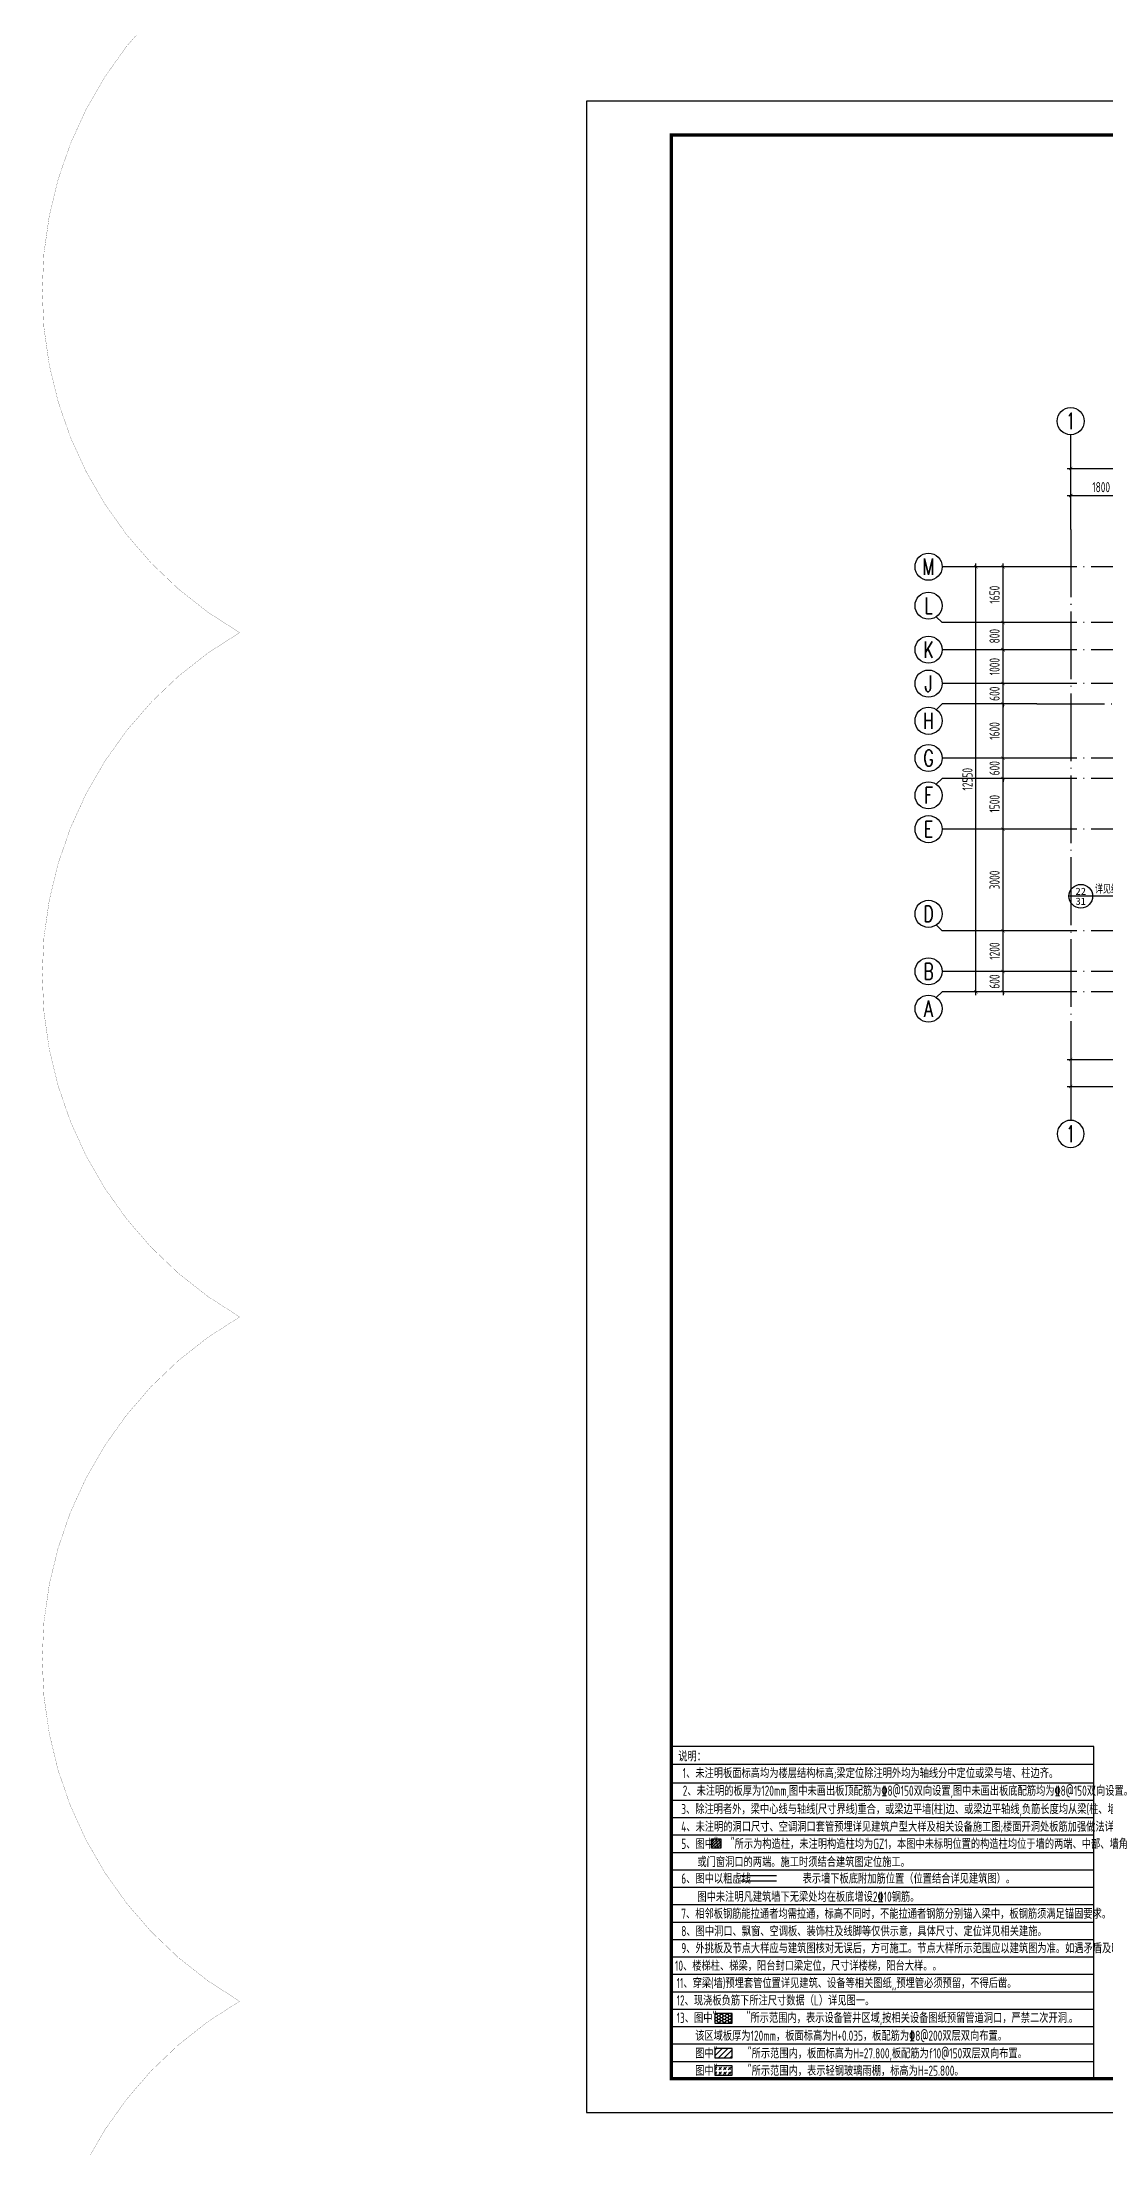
# Model space of a CAD drawing. Extents: x -812054 to 22247, y -644080 to 1003627.
# Drawn here: x -399492 to -368061, y -602158 to -539972 of the extents above; entities that cross this region are included whole.
import ezdxf
from ezdxf.enums import TextEntityAlignment as Align

# ---------------------------------------------------------------- set-up
doc = ezdxf.new("R2010")
doc.units = 0
doc.header["$LTSCALE"] = 1000
doc.linetypes.add('DASH', pattern=[0.35, 0.25, -0.1])
doc.linetypes.add('DOTE', pattern=[2.42, 2, -0.2, 0.02, -0.2])
doc.layers.get('0').update_dxf_attribs({"linetype": 'CONTINUOUS'})
doc.layers.get('DEFPOINTS').update_dxf_attribs({"linetype": 'CONTINUOUS'})
for name, color, linetype in [('-TK', 7, 'CONTINUOUS'), ('A-AXIS', 1, 'CONTINUOUS'), ('A-DOTE', 10, 'DOTE'), ('AXIS_NUM', 7, 'CONTINUOUS'), ('DIM_IDEN', 67, 'CONTINUOUS'), ('PUB_TEXT', 2, 'CONTINUOUS'), ('S-B板填充', 251, 'CONTINUOUS'), ('S-Y一般标注', 3, 'CONTINUOUS'), ('S-文字', 7, 'CONTINUOUS'), ('S-板正筋', 2, 'CONTINUOUS'), ('S-构造柱', 212, 'CONTINUOUS'), ('S-表格线', 54, 'CONTINUOUS'), ('S-降板填充', 75, 'CONTINUOUS')]:
    doc.layers.add(name, color=color, linetype=linetype)
doc.layers.add('审图修改', color=2, linetype='CONTINUOUS', plot=False)
doc.styles.add('_TCH_AXIS', font='COMPLEX', dxfattribs={"bigfont": 'GBCBIG'})
doc.styles.add('_TCH_LABEL', font='simhei.ttf')
doc.styles.add('TSSD_Axis', font='complex.shx', dxfattribs={"width": 0.7, "bigfont": 'hztxt.shx'})
doc.styles.add('TSSD_DIMENSION', font='Tssdeng.shx', dxfattribs={"width": 0.7, "bigfont": 'tssdchn.shx'})
doc.styles.add('TSSD_REIN', font='tssdeng.shx', dxfattribs={"width": 0.7, "height": 300, "bigfont": 'tssdchn.shx'})
doc.dimstyles.new('TSSD_100_100', dxfattribs={"dimtxt": 300, "dimasz": 100, "dimexe": 100, "dimexo": 250, "dimgap": 100, "dimtad": 1, "dimdec": 0, "dimzin": 0, "dimdsep": 46, "dimtxsty": 'TSSD_DIMENSION', "dimblk": 'ARCHTICK', "dimcen": 0, "dimdle": 100, "dimclrt": 7, "dimadec": 0, "dimazin": 0, "dimtfac": 1, "dimtdec": 0, "dimtix": 1, "dimtmove": 2, "dimatfit": 3, "dimldrblk": 'ARCHTICK', "dimfxl": 1, "dimtolj": 1, "dimtzin": 0, "dimarcsym": 0})

# ---------------------------------------------------------------- blocks, each defined once
blk = doc.blocks.new('A1')
blk.add_lwpolyline([(0, 59400), (0, 0), (84100, 0), (84100, 59400)], close=True)
at = {"const_width": 100}
blk.add_lwpolyline([(2500, 58400), (2500, 1000), (83100, 1000), (83100, 58400)], close=True, dxfattribs=at)
blk = doc.blocks.new('ts_axno')
at = {"color": 0, "linetype": 'ByBlock', "lineweight": -2}
blk.add_circle((0, 0), 0.5, dxfattribs=at)
at = {"color": 0, "linetype": 'ByBlock', "lineweight": -2, "style": 'TSSD_Axis', "width": 0.7}
blk.add_attdef('A', text='', height=0.6, dxfattribs=at).set_placement((0, 0), align=Align.MIDDLE_CENTER)
blk = doc.blocks.new('_ArchTick')
at = {"color": 0, "linetype": 'ByBlock', "const_width": 0.15}
blk.add_lwpolyline([(-0.5, -0.5), (0.5, 0.5)], dxfattribs=at)
blk = doc.blocks.new('*D137')
at = {"layer": 'DEFPOINTS', "color": 0, "transparency": 16777216}
for p in [(6400, 19250), (4600, 18250), (6400, 18250)]:
    blk.add_point(p, dxfattribs=at)
at = {"layer": 'S-Y一般标注', "color": 0, "lineweight": -2, "transparency": 16777216}
for p, q in [((4600, 18500), (4600, 19350)), ((6400, 18500), (6400, 19350)), ((4500, 19250), (6500, 19250))]:
    blk.add_line(p, q, dxfattribs=at)
at = {"layer": 'S-Y一般标注', "color": 0, "lineweight": -2, "transparency": 16777216, "xscale": 100, "yscale": 100, "zscale": 100, "rotation": 180}
blk.add_blockref('_ArchTick', (4600, 19250), dxfattribs=at)
at = {"layer": 'S-Y一般标注', "color": 0, "lineweight": -2, "transparency": 16777216, "xscale": 100, "yscale": 100, "zscale": 100}
blk.add_blockref('_ArchTick', (6400, 19250), dxfattribs=at)
at = {"layer": 'S-Y一般标注', "color": 7, "transparency": 16777216, "insert": (5500, 19500), "char_height": 300, "attachment_point": 5, "style": 'TSSD_DIMENSION'}
blk.add_mtext('\\A1;1800', dxfattribs=at)
blk = doc.blocks.new('*D159')
at = {"layer": 'DEFPOINTS', "color": 0, "transparency": 16777216}
for p in [(54600, 20050), (4600, 18250), (54600, 18250)]:
    blk.add_point(p, dxfattribs=at)
at = {"layer": 'S-Y一般标注', "color": 0, "lineweight": -2, "transparency": 16777216}
for p, q in [((4500, 20050), (54700, 20050)), ((4600, 18500), (4600, 20150)), ((54600, 18500), (54600, 20150))]:
    blk.add_line(p, q, dxfattribs=at)
at = {"layer": 'S-Y一般标注', "color": 0, "lineweight": -2, "transparency": 16777216, "xscale": 100, "yscale": 100, "zscale": 100, "rotation": 180}
blk.add_blockref('_ArchTick', (4600, 20050), dxfattribs=at)
at = {"layer": 'S-Y一般标注', "color": 0, "lineweight": -2, "transparency": 16777216, "xscale": 100, "yscale": 100, "zscale": 100}
blk.add_blockref('_ArchTick', (54600, 20050), dxfattribs=at)
at = {"layer": 'S-Y一般标注', "color": 7, "transparency": 16777216, "insert": (29600, 20300), "char_height": 300, "attachment_point": 5, "style": 'TSSD_DIMENSION'}
blk.add_mtext('\\A1;50000', dxfattribs=at)
blk = doc.blocks.new('*D160')
at = {"layer": 'DEFPOINTS', "color": 0, "transparency": 16777216}
for p in [(2600, 5200), (3600, 5200), (3600, 4600)]:
    blk.add_point(p, dxfattribs=at)
at = {"layer": 'S-Y一般标注', "color": 0, "lineweight": -2, "transparency": 16777216}
for p, q in [((3350, 5200), (2500, 5200)), ((2600, 5200), (2600, 5300)), ((2600, 4600), (2600, 5200)), ((3350, 4600), (2500, 4600)), ((2600, 4600), (2600, 4500))]:
    blk.add_line(p, q, dxfattribs=at)
at = {"layer": 'S-Y一般标注', "color": 0, "lineweight": -2, "transparency": 16777216, "xscale": 100, "yscale": 100, "zscale": 100}
for p, rotation in [((2600, 5200), 270), ((2600, 4600), 90)]:
    blk.add_blockref('_ArchTick', p, dxfattribs=dict(at, rotation=rotation))
at = {"layer": 'S-Y一般标注', "color": 7, "transparency": 16777216, "insert": (2350, 4900), "char_height": 300, "attachment_point": 5, "rotation": 90, "style": 'TSSD_DIMENSION'}
blk.add_mtext('\\A1;600', dxfattribs=at)
blk = doc.blocks.new('*D161')
at = {"layer": 'DEFPOINTS', "color": 0, "transparency": 16777216}
for p in [(2600, 10900), (3600, 10900), (3600, 9400)]:
    blk.add_point(p, dxfattribs=at)
at = {"layer": 'S-Y一般标注', "color": 0, "lineweight": -2, "transparency": 16777216}
for p, q in [((3350, 10900), (2500, 10900)), ((2600, 9300), (2600, 11000)), ((3350, 9400), (2500, 9400))]:
    blk.add_line(p, q, dxfattribs=at)
at = {"layer": 'S-Y一般标注', "color": 0, "lineweight": -2, "transparency": 16777216, "xscale": 100, "yscale": 100, "zscale": 100}
for p, rotation in [((2600, 10900), 90), ((2600, 9400), 270)]:
    blk.add_blockref('_ArchTick', p, dxfattribs=dict(at, rotation=rotation))
at = {"layer": 'S-Y一般标注', "color": 7, "transparency": 16777216, "insert": (2350, 10150), "char_height": 300, "attachment_point": 5, "rotation": 90, "style": 'TSSD_DIMENSION'}
blk.add_mtext('\\A1;1500', dxfattribs=at)
blk = doc.blocks.new('*D162')
at = {"layer": 'DEFPOINTS', "color": 0, "transparency": 16777216}
for p in [(2600, 11500), (3600, 11500), (3600, 10900)]:
    blk.add_point(p, dxfattribs=at)
at = {"layer": 'S-Y一般标注', "color": 0, "lineweight": -2, "transparency": 16777216}
for p, q in [((3350, 11500), (2500, 11500)), ((2600, 11500), (2600, 11600)), ((2600, 10900), (2600, 11500)), ((3350, 10900), (2500, 10900)), ((2600, 10900), (2600, 10800))]:
    blk.add_line(p, q, dxfattribs=at)
at = {"layer": 'S-Y一般标注', "color": 0, "lineweight": -2, "transparency": 16777216, "xscale": 100, "yscale": 100, "zscale": 100}
for p, rotation in [((2600, 11500), 270), ((2600, 10900), 90)]:
    blk.add_blockref('_ArchTick', p, dxfattribs=dict(at, rotation=rotation))
at = {"layer": 'S-Y一般标注', "color": 7, "transparency": 16777216, "insert": (2350, 11200), "char_height": 300, "attachment_point": 5, "rotation": 90, "style": 'TSSD_DIMENSION'}
blk.add_mtext('\\A1;600', dxfattribs=at)
blk = doc.blocks.new('*D163')
at = {"layer": 'DEFPOINTS', "color": 0, "transparency": 16777216}
for p in [(2600, 13100), (3600, 13100), (3600, 11500)]:
    blk.add_point(p, dxfattribs=at)
at = {"layer": 'S-Y一般标注', "color": 0, "lineweight": -2, "transparency": 16777216}
for p, q in [((3350, 13100), (2500, 13100)), ((2600, 11400), (2600, 13200)), ((3350, 11500), (2500, 11500))]:
    blk.add_line(p, q, dxfattribs=at)
at = {"layer": 'S-Y一般标注', "color": 0, "lineweight": -2, "transparency": 16777216, "xscale": 100, "yscale": 100, "zscale": 100}
for p, rotation in [((2600, 13100), 90), ((2600, 11500), 270)]:
    blk.add_blockref('_ArchTick', p, dxfattribs=dict(at, rotation=rotation))
at = {"layer": 'S-Y一般标注', "color": 7, "transparency": 16777216, "insert": (2350, 12300), "char_height": 300, "attachment_point": 5, "rotation": 90, "style": 'TSSD_DIMENSION'}
blk.add_mtext('\\A1;1600', dxfattribs=at)
blk = doc.blocks.new('*D164')
at = {"layer": 'DEFPOINTS', "color": 0, "transparency": 16777216}
for p in [(2600, 13700), (3600, 13700), (3600, 13100)]:
    blk.add_point(p, dxfattribs=at)
at = {"layer": 'S-Y一般标注', "color": 0, "lineweight": -2, "transparency": 16777216}
for p, q in [((3350, 13700), (2500, 13700)), ((2600, 13700), (2600, 13800)), ((2600, 13100), (2600, 13700)), ((3350, 13100), (2500, 13100)), ((2600, 13100), (2600, 13000))]:
    blk.add_line(p, q, dxfattribs=at)
at = {"layer": 'S-Y一般标注', "color": 0, "lineweight": -2, "transparency": 16777216, "xscale": 100, "yscale": 100, "zscale": 100}
for p, rotation in [((2600, 13700), 270), ((2600, 13100), 90)]:
    blk.add_blockref('_ArchTick', p, dxfattribs=dict(at, rotation=rotation))
at = {"layer": 'S-Y一般标注', "color": 7, "transparency": 16777216, "insert": (2350, 13400), "char_height": 300, "attachment_point": 5, "rotation": 90, "style": 'TSSD_DIMENSION'}
blk.add_mtext('\\A1;600', dxfattribs=at)
blk = doc.blocks.new('*D165')
at = {"layer": 'DEFPOINTS', "color": 0, "transparency": 16777216}
for p in [(2600, 14700), (3600, 14700), (3600, 13700)]:
    blk.add_point(p, dxfattribs=at)
at = {"layer": 'S-Y一般标注', "color": 0, "lineweight": -2, "transparency": 16777216}
for p, q in [((3350, 14700), (2500, 14700)), ((2600, 13600), (2600, 14800)), ((3350, 13700), (2500, 13700))]:
    blk.add_line(p, q, dxfattribs=at)
at = {"layer": 'S-Y一般标注', "color": 0, "lineweight": -2, "transparency": 16777216, "xscale": 100, "yscale": 100, "zscale": 100}
for p, rotation in [((2600, 14700), 90), ((2600, 13700), 270)]:
    blk.add_blockref('_ArchTick', p, dxfattribs=dict(at, rotation=rotation))
at = {"layer": 'S-Y一般标注', "color": 7, "transparency": 16777216, "insert": (2350, 14200), "char_height": 300, "attachment_point": 5, "rotation": 90, "style": 'TSSD_DIMENSION'}
blk.add_mtext('\\A1;1000', dxfattribs=at)
blk = doc.blocks.new('*D166')
at = {"layer": 'DEFPOINTS', "color": 0, "transparency": 16777216}
for p in [(1800, 17150), (3600, 17150), (3600, 4600)]:
    blk.add_point(p, dxfattribs=at)
at = {"layer": 'S-Y一般标注', "color": 0, "lineweight": -2, "transparency": 16777216}
for p, q in [((3350, 17150), (1700, 17150)), ((1800, 4500), (1800, 17250)), ((3350, 4600), (1700, 4600))]:
    blk.add_line(p, q, dxfattribs=at)
at = {"layer": 'S-Y一般标注', "color": 0, "lineweight": -2, "transparency": 16777216, "xscale": 100, "yscale": 100, "zscale": 100}
for p, rotation in [((1800, 17150), 90), ((1800, 4600), 270)]:
    blk.add_blockref('_ArchTick', p, dxfattribs=dict(at, rotation=rotation))
at = {"layer": 'S-Y一般标注', "color": 7, "transparency": 16777216, "insert": (1550, 10875), "char_height": 300, "attachment_point": 5, "rotation": 90, "style": 'TSSD_DIMENSION'}
blk.add_mtext('\\A1;12550', dxfattribs=at)
blk = doc.blocks.new('*D167')
at = {"layer": 'DEFPOINTS', "color": 0, "transparency": 16777216}
for p in [(2600, 15500), (3600, 15500), (3600, 14700)]:
    blk.add_point(p, dxfattribs=at)
at = {"layer": 'S-Y一般标注', "color": 0, "lineweight": -2, "transparency": 16777216}
for p, q in [((2600, 14600), (2600, 15600)), ((3350, 15500), (2500, 15500)), ((3350, 14700), (2500, 14700))]:
    blk.add_line(p, q, dxfattribs=at)
at = {"layer": 'S-Y一般标注', "color": 0, "lineweight": -2, "transparency": 16777216, "xscale": 100, "yscale": 100, "zscale": 100}
for p, rotation in [((2600, 15500), 90), ((2600, 14700), 270)]:
    blk.add_blockref('_ArchTick', p, dxfattribs=dict(at, rotation=rotation))
at = {"layer": 'S-Y一般标注', "color": 7, "transparency": 16777216, "insert": (2350, 15100), "char_height": 300, "attachment_point": 5, "rotation": 90, "style": 'TSSD_DIMENSION'}
blk.add_mtext('\\A1;800', dxfattribs=at)
blk = doc.blocks.new('*D168')
at = {"layer": 'DEFPOINTS', "color": 0, "transparency": 16777216}
for p in [(2600, 6400), (3600, 6400), (3600, 5200)]:
    blk.add_point(p, dxfattribs=at)
at = {"layer": 'S-Y一般标注', "color": 0, "lineweight": -2, "transparency": 16777216}
for p, q in [((3350, 6400), (2500, 6400)), ((2600, 5100), (2600, 6500)), ((3350, 5200), (2500, 5200))]:
    blk.add_line(p, q, dxfattribs=at)
at = {"layer": 'S-Y一般标注', "color": 0, "lineweight": -2, "transparency": 16777216, "xscale": 100, "yscale": 100, "zscale": 100}
for p, rotation in [((2600, 6400), 90), ((2600, 5200), 270)]:
    blk.add_blockref('_ArchTick', p, dxfattribs=dict(at, rotation=rotation))
at = {"layer": 'S-Y一般标注', "color": 7, "transparency": 16777216, "insert": (2350, 5800), "char_height": 300, "attachment_point": 5, "rotation": 90, "style": 'TSSD_DIMENSION'}
blk.add_mtext('\\A1;1200', dxfattribs=at)
blk = doc.blocks.new('*D169')
at = {"layer": 'DEFPOINTS', "color": 0, "transparency": 16777216}
for p in [(2600, 9400), (3600, 9400), (3600, 6400)]:
    blk.add_point(p, dxfattribs=at)
at = {"layer": 'S-Y一般标注', "color": 0, "lineweight": -2, "transparency": 16777216}
for p, q in [((3350, 9400), (2500, 9400)), ((2600, 6300), (2600, 9500)), ((3350, 6400), (2500, 6400))]:
    blk.add_line(p, q, dxfattribs=at)
at = {"layer": 'S-Y一般标注', "color": 0, "lineweight": -2, "transparency": 16777216, "xscale": 100, "yscale": 100, "zscale": 100}
for p, rotation in [((2600, 9400), 90), ((2600, 6400), 270)]:
    blk.add_blockref('_ArchTick', p, dxfattribs=dict(at, rotation=rotation))
at = {"layer": 'S-Y一般标注', "color": 7, "transparency": 16777216, "insert": (2350, 7900), "char_height": 300, "attachment_point": 5, "rotation": 90, "style": 'TSSD_DIMENSION'}
blk.add_mtext('\\A1;3000', dxfattribs=at)
blk = doc.blocks.new('*D182')
at = {"layer": 'DEFPOINTS', "color": 0, "transparency": 16777216}
for p in [(4600, 3600), (54600, 3600), (54600, 1800)]:
    blk.add_point(p, dxfattribs=at)
at = {"layer": 'S-Y一般标注', "color": 0, "lineweight": -2, "transparency": 16777216}
for p, q in [((4600, 3350), (4600, 1700)), ((54600, 3350), (54600, 1700)), ((4500, 1800), (54700, 1800))]:
    blk.add_line(p, q, dxfattribs=at)
at = {"layer": 'S-Y一般标注', "color": 0, "lineweight": -2, "transparency": 16777216, "xscale": 100, "yscale": 100, "zscale": 100, "rotation": 180}
blk.add_blockref('_ArchTick', (4600, 1800), dxfattribs=at)
at = {"layer": 'S-Y一般标注', "color": 0, "lineweight": -2, "transparency": 16777216, "xscale": 100, "yscale": 100, "zscale": 100}
blk.add_blockref('_ArchTick', (54600, 1800), dxfattribs=at)
at = {"layer": 'S-Y一般标注', "color": 7, "transparency": 16777216, "insert": (29600, 2050), "char_height": 300, "attachment_point": 5, "style": 'TSSD_DIMENSION'}
blk.add_mtext('\\A1;50000', dxfattribs=at)
blk = doc.blocks.new('*D184')
at = {"layer": 'DEFPOINTS', "color": 0, "transparency": 16777216}
for p in [(4600, 3600), (8100, 3600), (8100, 2600)]:
    blk.add_point(p, dxfattribs=at)
at = {"layer": 'S-Y一般标注', "color": 0, "lineweight": -2, "transparency": 16777216}
for p, q in [((4600, 3350), (4600, 2500)), ((8100, 3350), (8100, 2500)), ((4500, 2600), (8200, 2600))]:
    blk.add_line(p, q, dxfattribs=at)
at = {"layer": 'S-Y一般标注', "color": 0, "lineweight": -2, "transparency": 16777216, "xscale": 100, "yscale": 100, "zscale": 100, "rotation": 180}
blk.add_blockref('_ArchTick', (4600, 2600), dxfattribs=at)
at = {"layer": 'S-Y一般标注', "color": 0, "lineweight": -2, "transparency": 16777216, "xscale": 100, "yscale": 100, "zscale": 100}
blk.add_blockref('_ArchTick', (8100, 2600), dxfattribs=at)
at = {"layer": 'S-Y一般标注', "color": 7, "transparency": 16777216, "insert": (6350, 2850), "char_height": 300, "attachment_point": 5, "style": 'TSSD_DIMENSION'}
blk.add_mtext('\\A1;3500', dxfattribs=at)
blk = doc.blocks.new('*D198')
at = {"layer": 'DEFPOINTS', "color": 0, "transparency": 16777216}
for p in [(2600, 17150), (3600, 17150), (3600, 15500)]:
    blk.add_point(p, dxfattribs=at)
at = {"layer": 'S-Y一般标注', "color": 0, "lineweight": -2, "transparency": 16777216}
for p, q in [((3350, 17150), (2500, 17150)), ((2600, 15400), (2600, 17250)), ((3350, 15500), (2500, 15500))]:
    blk.add_line(p, q, dxfattribs=at)
at = {"layer": 'S-Y一般标注', "color": 0, "lineweight": -2, "transparency": 16777216, "xscale": 100, "yscale": 100, "zscale": 100}
for p, rotation in [((2600, 17150), 90), ((2600, 15500), 270)]:
    blk.add_blockref('_ArchTick', p, dxfattribs=dict(at, rotation=rotation))
at = {"layer": 'S-Y一般标注', "color": 7, "transparency": 16777216, "insert": (2350, 16325), "char_height": 300, "attachment_point": 5, "rotation": 90, "style": 'TSSD_DIMENSION'}
blk.add_mtext('\\A1;1650', dxfattribs=at)
blk = doc.blocks.new('20210811.10013268')
at = {"layer": 'DIM_IDEN'}
for p, q in [((8532, 16253), (7832, 16253)), ((9441, 16253), (8532, 16253)), ((9441, 13305), (9441, 16253)), ((11798, 16753), (12707, 16753)), ((11798, 14955), (11798, 16753)), ((13407, 16753), (12707, 16753)), ((15665, 16253), (16574, 16253)), ((15665, 13305), (15665, 16253)), ((17274, 16253), (16574, 16253)), ((4563, 14561), (3863, 14561)), ((5472, 14561), (4563, 14561)), ((5472, 11505), (5472, 14561)), ((6698, 14561), (5998, 14561)), ((7383, 14561), (6698, 14561)), ((7383, 11505), (7383, 14561)), ((17723, 14561), (18408, 14561)), ((17723, 11505), (17723, 14561)), ((19108, 14561), (18408, 14561)), ((19634, 14561), (20543, 14561)), ((19634, 11505), (19634, 14561)), ((21243, 14561), (20543, 14561)), ((10253, 14036), (10507, 14036)), ((10507, 14036), (11278, 14036)), ((11978, 14036), (11278, 14036)), ((13828, 14036), (13128, 14036)), ((14599, 14036), (13828, 14036)), ((14853, 14036), (14599, 14036)), ((3859, 8905), (3859, 7856)), ((21325, 8905), (21325, 8154)), ((20417, 8154), (19717, 8154)), ((21325, 8154), (20417, 8154)), ((3859, 7856), (4609, 7856)), ((5309, 7856), (4609, 7856)), ((22103, 5679), (23279, 5679)), ((23279, 5679), (23587, 5679)), ((24287, 5679), (23587, 5679)), ((24953, 5679), (25792, 5679)), ((25792, 5679), (26100, 5679)), ((26800, 5679), (26100, 5679)), ((700, 5323), (0, 5323)), ((1677, 5323), (700, 5323)), ((2853, 5323), (1677, 5323)), ((23663, 3805), (23663, 2116)), ((2710, 2930), (3157, 2930)), ((3157, 2930), (4273, 2930)), ((4773, 2930), (4273, 2930)), ((7626, 2605), (7626, 1400)), ((9449, 2595), (9449, 1400)), ((11428, 2605), (11428, 1400)), ((13678, 2605), (13678, 1400)), ((15683, 2595), (15683, 1400)), ((17480, 2605), (17480, 1400)), ((20833, 2930), (20333, 2930)), ((21949, 2930), (20833, 2930)), ((22396, 2930), (21949, 2930)), ((23663, 2116), (24572, 2116)), ((25272, 2116), (24572, 2116)), ((6717, 1400), (6017, 1400)), ((7626, 1400), (6717, 1400)), ((8540, 1400), (7840, 1400)), ((9449, 1400), (8540, 1400)), ((10519, 1400), (9819, 1400)), ((11428, 1400), (10519, 1400)), ((13678, 1400), (14587, 1400)), ((15287, 1400), (14587, 1400)), ((15683, 1400), (16592, 1400)), ((17292, 1400), (16592, 1400)), ((17480, 1400), (18389, 1400)), ((19089, 1400), (18389, 1400))]:
    blk.add_line(p, q, dxfattribs=at)
for points, const_width in [([(11903, 14955), (11903, 15155)], 35), ([(10253, 13931), (10453, 13931)], 35), ([(14853, 13931), (14653, 13931)], 35), ([(9336, 13305), (9336, 13505)], 35), ([(15770, 13305), (15770, 13505)], 35), ([(5367, 11505), (5367, 11705)], 35), ([(7278, 11505), (7278, 11705)], 35), ([(17828, 11505), (17828, 11705)], 35), ([(19739, 11505), (19739, 11705)], 35), ([(3964, 8905), (3964, 8705)], 35), ([(21220, 8905), (21220, 8705)], 35), ([(2853, 5428), (2653, 5428)], 35), ([(22103, 5574), (22303, 5574)], 35), ([(24953, 5574), (25153, 5574)], 35), ([(23768, 3805), (23768, 3605)], 35), ([(2710, 2855), (2853, 2855)], 25), ([(7521, 2605), (7521, 2405)], 35), ([(9344, 2595), (9344, 2395)], 35), ([(11323, 2605), (11323, 2405)], 35), ([(13783, 2605), (13783, 2405)], 35), ([(15788, 2595), (15788, 2395)], 35), ([(17585, 2605), (17585, 2405)], 35), ([(22396, 2855), (22253, 2855)], 25)]:
    blk.add_lwpolyline(points, dxfattribs=dict(at, const_width=const_width))
for centre, radius in [((13057, 16753), 350), ((8182, 16253), 350), ((16924, 16253), 350), ((4213, 14561), 350), ((6348, 14561), 350), ((11628, 14036), 350), ((13478, 14036), 350), ((18758, 14561), 350), ((20893, 14561), 350), ((4959, 7856), 350), ((20067, 8154), 350), ((350, 5323), 350), ((23937, 5679), 350), ((26450, 5679), 350), ((4523, 2930), 250), ((20583, 2930), 250), ((24922, 2116), 350), ((6367, 1400), 350), ((8190, 1400), 350), ((10169, 1400), 350), ((14937, 1400), 350), ((16942, 1400), 350), ((18739, 1400), 350)]:
    blk.add_circle(centre, radius, dxfattribs=at)
at = {"layer": 'PUB_TEXT', "style": '_TCH_AXIS'}
for height, p in [(236.3, (11977, 16836)), (236.3, (8602, 16336)), (236.3, (15844, 16336)), (236.3, (4633, 14645)), (236.3, (6768, 14645)), (236.3, (10549, 14119)), (236.3, (13898, 14119)), (236.3, (17679, 14645)), (236.3, (19814, 14645)), (236.3, (3880, 7940)), (236.3, (20487, 8237)), (236.3, (770, 5406)), (236.3, (22857, 5762)), (236.3, (25370, 5762)), (168.8, (3752, 2989)), (168.8, (20883, 2989)), (236.3, (23843, 2199)), (236.3, (6787, 1483)), (236.3, (8610, 1483)), (236.3, (10589, 1483)), (236.3, (13858, 1483)), (236.3, (15862, 1483)), (236.3, (17660, 1483))]:
    blk.add_text('详见结施', height=height, dxfattribs=at).set_placement(p)
at = {"layer": 'PUB_TEXT', "style": '_TCH_LABEL'}
for s, height, width, p, p2 in [('13', 212.7, 1.00565, (12903, 16794), (13211, 16794)), ('30', 212.7, 1.00565, (8028, 16000), (8336, 16000)), ('12', 211.6, 1.022989, (8027, 16294), (8338, 16294)), ('30', 212.7, 1.00565, (12903, 16500), (13211, 16500)), ('30', 212.7, 1.00565, (16770, 16000), (17078, 16000)), ('12', 211.6, 1.022989, (16768, 16294), (17079, 16294)), ('29', 213.8, 0.988889, (4061, 14307), (4365, 14307)), ('11', 210.8, 1.034884, (4056, 14602), (4370, 14602)), ('29', 213.8, 0.988889, (6196, 14307), (6500, 14307)), ('10', 213.8, 0.988889, (6196, 14602), (6500, 14602)), ('29', 213.8, 0.988889, (18606, 14307), (18910, 14307)), ('10', 213.8, 0.988889, (18606, 14602), (18910, 14602)), ('29', 213.8, 0.988889, (20741, 14307), (21045, 14307)), ('11', 210.8, 1.034884, (20736, 14602), (21050, 14602)), ('31', 212.7, 1.00565, (11475, 13783), (11782, 13783)), ('18', 212, 1.017143, (11473, 14077), (11783, 14077)), ('31', 212.7, 1.00565, (13324, 13783), (13631, 13783)), ('18', 212, 1.017143, (13323, 14077), (13633, 14077)), ('19', 212.3, 1.011364, (4805, 7897), (5114, 7897)), ('31', 212.7, 1.00565, (19913, 7900), (20221, 7900)), ('20', 213.8, 0.988889, (19915, 8194), (20219, 8194)), ('31', 212.7, 1.00565, (4805, 7603), (5113, 7603)), ('31', 212.7, 1.00565, (23783, 5426), (24090, 5426)), ('23', 212.7, 1.00565, (23783, 5720), (24090, 5720)), ('31', 212.7, 1.00565, (26296, 5426), (26603, 5426)), ('24', 211.6, 1.022989, (26294, 5720), (26605, 5720)), ('31', 212.7, 1.00565, (196, 5070), (504, 5070)), ('22', 211.6, 1.022989, (194, 5364), (506, 5364)), ('6', 173, 1.011364, (4461, 2958), (4586, 2958)), ('6', 173, 1.011364, (20520, 2958), (20645, 2958)), ('27', 151.4, 1.017143, (4413, 2749), (4634, 2749)), ('27', 151.4, 1.017143, (20472, 2749), (20693, 2749)), ('26', 211.6, 1.022989, (24766, 1864), (25078, 1864)), ('3', 242, 1.00565, (24835, 2155), (25010, 2155)), ('26', 211.6, 1.022989, (6211, 1148), (6523, 1148)), ('4', 241, 1.034884, (6277, 1439), (6457, 1439)), ('27', 212, 1.017143, (8035, 1147), (8345, 1147)), ('5', 241, 1.028902, (8100, 1439), (8279, 1439)), ('25', 212.3, 1.011364, (10015, 1147), (10323, 1147)), ('2', 241, 1.022989, (10080, 1439), (10258, 1439)), ('25', 212.3, 1.011364, (14783, 1147), (15091, 1147)), ('2', 241, 1.022989, (14848, 1439), (15026, 1439)), ('29', 212, 1.017143, (16787, 1147), (17097, 1147)), ('5', 241, 1.028902, (16853, 1439), (17031, 1439)), ('26', 211.6, 1.022989, (18583, 1148), (18895, 1148)), ('4', 241, 1.034884, (18649, 1439), (18829, 1439))]:
    blk.add_text(s, height=height, dxfattribs=dict(at, width=width)).set_placement(p, p2, align=Align.FIT)
blk = doc.blocks.new('20210726.16395156')
at = {"layer": 'A-AXIS'}
for p, q in [((4600, 18249.9), (4600, 21049.9)), ((3600, 17150), (800, 17150)), ((800, 15500), (628.4, 15671.7)), ((3600, 15500), (800, 15500)), ((3600, 14700), (800, 14700)), ((3600, 13700), (800, 13700)), ((800, 13100.3), (628.4, 12928.7)), ((3600, 13100.3), (800, 13100.3)), ((3600, 11500), (800, 11500)), ((800, 10900), (628.4, 10728.4)), ((3600, 10900), (800, 10900)), ((3600, 9400), (800, 9400)), ((800, 6400), (628.4, 6571.7)), ((3600, 6400), (800, 6400)), ((3600, 5200), (800, 5200)), ((800, 4600), (628.4, 4428.4)), ((3600, 4600), (800, 4600)), ((4600, 3600), (4600, 800))]:
    blk.add_line(p, q, dxfattribs=at)
at = {"layer": 'A-DOTE'}
for p, q in [((4600, 18249.9), (4600, 3600)), ((55600, 17150), (3600, 17150)), ((55600, 15500), (3600, 15500)), ((55600, 14700), (3600, 14700)), ((55600, 13700), (3600, 13700)), ((3600, 13100.3), (55600, 13100.3)), ((55600, 11500), (3600, 11500)), ((55600, 10900), (3600, 10900)), ((55600, 9400), (3600, 9400)), ((55600, 6400), (3600, 6400)), ((55600, 5200), (3600, 5200)), ((55600, 4600), (3600, 4600))]:
    blk.add_line(p, q, dxfattribs=at)
at = {"layer": 'A-AXIS'}
ref = blk.add_blockref('ts_axno', (4600, 21449.9), dxfattribs=dict(at, xscale=800, yscale=800, zscale=800))
ref.add_attrib('1', '1', dxfattribs={"layer": 'AXIS_NUM', "height": 480, "style": 'TSSD_Axis', "width": 0.7}).set_placement((4600, 21449.9), align=Align.MIDDLE_CENTER)
ref = blk.add_blockref('ts_axno', (400, 17150), dxfattribs=dict(at, xscale=800, yscale=800, zscale=800))
ref.add_attrib('G', 'M', dxfattribs={"layer": 'AXIS_NUM', "height": 480, "style": 'TSSD_Axis', "width": 0.7}).set_placement((400, 17150), align=Align.MIDDLE_CENTER)
ref = blk.add_blockref('ts_axno', (400, 16000), dxfattribs=dict(at, xscale=800, yscale=800, zscale=800))
ref.add_attrib('G', 'L', dxfattribs={"layer": 'AXIS_NUM', "height": 480, "style": 'TSSD_Axis', "width": 0.7}).set_placement((400, 16000), align=Align.MIDDLE_CENTER)
ref = blk.add_blockref('ts_axno', (400, 14700), dxfattribs=dict(at, xscale=800, yscale=800, zscale=800))
ref.add_attrib('G', 'K', dxfattribs={"layer": 'AXIS_NUM', "height": 480, "style": 'TSSD_Axis', "width": 0.7}).set_placement((400, 14700), align=Align.MIDDLE_CENTER)
ref = blk.add_blockref('ts_axno', (400, 13700), dxfattribs=dict(at, xscale=800, yscale=800, zscale=800))
ref.add_attrib('G', 'J', dxfattribs={"layer": 'AXIS_NUM', "height": 480, "style": 'TSSD_Axis', "width": 0.7}).set_placement((400, 13700), align=Align.MIDDLE_CENTER)
ref = blk.add_blockref('ts_axno', (400, 12600.3), dxfattribs=dict(at, xscale=800, yscale=800, zscale=800))
ref.add_attrib('C', 'H', dxfattribs={"layer": 'AXIS_NUM', "height": 480, "style": 'TSSD_Axis', "width": 0.7}).set_placement((400, 12600.3), align=Align.MIDDLE_CENTER)
ref = blk.add_blockref('ts_axno', (400, 11500), dxfattribs=dict(at, xscale=800, yscale=800, zscale=800))
ref.add_attrib('D', 'G', dxfattribs={"layer": 'AXIS_NUM', "height": 480, "style": 'TSSD_Axis', "width": 0.7}).set_placement((400, 11500), align=Align.MIDDLE_CENTER)
ref = blk.add_blockref('ts_axno', (400, 10400), dxfattribs=dict(at, xscale=800, yscale=800, zscale=800))
ref.add_attrib('C', 'F', dxfattribs={"layer": 'AXIS_NUM', "height": 480, "style": 'TSSD_Axis', "width": 0.7}).set_placement((400, 10400), align=Align.MIDDLE_CENTER)
ref = blk.add_blockref('ts_axno', (400, 9400), dxfattribs=dict(at, xscale=800, yscale=800, zscale=800))
ref.add_attrib('B', 'E', dxfattribs={"layer": 'AXIS_NUM', "height": 480, "style": 'TSSD_Axis', "width": 0.7}).set_placement((400, 9400), align=Align.MIDDLE_CENTER)
ref = blk.add_blockref('ts_axno', (400, 6900), dxfattribs=dict(at, xscale=800, yscale=800, zscale=800, rotation=180))
ref.add_attrib('C', 'D', dxfattribs={"layer": 'AXIS_NUM', "height": 480, "style": 'TSSD_Axis', "width": 0.7}).set_placement((400, 6900), align=Align.MIDDLE_CENTER)
ref = blk.add_blockref('ts_axno', (400, 5200), dxfattribs=dict(at, xscale=800, yscale=800, zscale=800))
ref.add_attrib('A', 'B', dxfattribs={"layer": 'AXIS_NUM', "height": 480, "style": 'TSSD_Axis', "width": 0.7}).set_placement((400, 5200), align=Align.MIDDLE_CENTER)
ref = blk.add_blockref('ts_axno', (400, 4100), dxfattribs=dict(at, xscale=800, yscale=800, zscale=800))
ref.add_attrib('F', 'A', dxfattribs={"layer": 'AXIS_NUM', "height": 480, "style": 'TSSD_Axis', "width": 0.7}).set_placement((400, 4100), align=Align.MIDDLE_CENTER)
ref = blk.add_blockref('ts_axno', (4600, 400), dxfattribs=dict(at, xscale=-800, yscale=800, zscale=800, rotation=180))
ref.add_attrib('1', '1', dxfattribs={"layer": 'AXIS_NUM', "height": 480, "style": 'TSSD_Axis', "width": 0.7}).set_placement((4600, 400), align=Align.MIDDLE_CENTER)
at = {"layer": 'S-Y一般标注'}
for base, p1, p2, picture, middle in [((54600, 20049.9), (4600, 18249.9), (54600, 18249.9), '*D159', (29600, 20299.9)), ((6400, 19249.9), (4600, 18249.9), (6400, 18249.9), '*D137', (5500, 19499.9)), ((54600, 1800), (4600, 3600), (54600, 3600), '*D182', (29600, 2050)), ((8100, 2600), (4600, 3600), (8100, 3600), '*D184', (6350, 2850))]:
    dim = blk.add_linear_dim(base=base, p1=p1, p2=p2, dimstyle='TSSD_100_100', dxfattribs=at)
    dim.commit()
    dim.dimension.update_dxf_attribs({"geometry": picture, "text_midpoint": middle})
for base, p1, p2, picture, middle in [((1800, 17150), (3600, 4600), (3600, 17150), '*D166', (1550, 10875)), ((2600, 17150), (3600, 15500), (3600, 17150), '*D198', (2350, 16325)), ((2600, 15500), (3600, 14700), (3600, 15500), '*D167', (2350, 15100)), ((2600, 14700), (3600, 13700), (3600, 14700), '*D165', (2350, 14200)), ((2600, 13700), (3600, 13100.3), (3600, 13700), '*D164', (2350, 13400.2)), ((2600, 13100.3), (3600, 11500), (3600, 13100.3), '*D163', (2350, 12300.2)), ((2600, 11500), (3600, 10900), (3600, 11500), '*D162', (2350, 11200)), ((2600, 10900), (3600, 9400), (3600, 10900), '*D161', (2350, 10150)), ((2600, 9400), (3600, 6400), (3600, 9400), '*D169', (2350, 7900)), ((2600, 6400), (3600, 5200), (3600, 6400), '*D168', (2350, 5800)), ((2600, 5200), (3600, 4600), (3600, 5200), '*D160', (2350, 4900))]:
    dim = blk.add_linear_dim(base=base, p1=p1, p2=p2, angle=90, dimstyle='TSSD_100_100', dxfattribs=at)
    dim.commit()
    dim.dimension.update_dxf_attribs({"geometry": picture, "text_midpoint": middle})

msp = doc.modelspace()

# ---------------------------------------------------------------- hatches: boundary and pattern name
at = {"layer": 'S-B板填充'}
h = msp.add_hatch(dxfattribs=at)
h.set_pattern_fill('METAL', color=252, scale=30, style=0)
h.set_pattern_definition([(45, (-293657.47, -668251.38), (-84.85281, 84.85281), [])])
h.paths.add_polyline_path([(-379614.96, -599500.04), (-379103.86, -599500.04), (-379103.86, -599221.25), (-379614.96, -599221.25)])
h = msp.add_hatch(dxfattribs=at)
h.set_pattern_fill('GLASS', color=252, scale=10, style=0)
h.set_pattern_definition([(45, (-194535.79, -545791.88), (9e-15, 139.70026), [120, -77.566]), (45, (-194486.3, -545777.74), (9e-15, 139.70026), [30, -167.566]), (45, (-194521.65, -545742.38), (9e-15, 139.70026), [30, -167.566])])
h.paths.add_polyline_path([(-379614.96, -600014.32), (-379103.86, -600014.32), (-379103.86, -599735.54), (-379614.96, -599735.54)])
at = {"layer": 'S-构造柱'}
h = msp.add_hatch(dxfattribs=at)
h.set_pattern_fill('ARMORED', color=256, scale=12.857143, style=0)
h.set_pattern_definition([(50, (-2232979.035, -724651.84), (92.2191663, -8.0681316), [9.642857, -106.0714286]), (355, (-2232979.035, -724651.84), (-17.839457, 96.710417), [7.7142857, -84.857143]), (100.4514, (-2232971.35, -724652.52), (74.3797776, 88.642227), [8.1951673, -90.146843]), (46.1842, (-2232979.03, -724626.13), (137.216706, -21.281016), [14.464286, -159.107143]), (96.6356, (-2232967.6, -724627.9), (120.170919, 125.243726), [12.292751, -135.220243]), (351.1842, (-2232979.03, -724626.13), (120.170822, 125.24382), [11.571429, -127.285714]), (21, (-2232966.18, -724632.56), (76.7451924, -51.765286), [9.642857, -106.0714286]), (326, (-2232966.18, -724632.56), (31.2834, 93.233577), [7.7142857, -84.857143]), (71.4514, (-2232959.78, -724636.87), (108.0286237, 41.4682067), [8.1951673, -90.146843]), (37.5, (-2232979.035, -724651.844), (1.56340997, 42.80063835), [0, -83.8285714, 0, -86.1428571, 0, -85.1785714]), (7.5, (-2232979.035, -724651.844), (33.8232262, 50.7100772), [0, -49.1142857, 0, -81.9, 0, -32.4642857]), (327.5, (-2233007.706, -724651.844), (68.6343132, -2.8999121), [0, -32.1428571, 0, -100.2857143, 0, -133.0714286]), (317.5, (-2233020.564, -724651.844), (74.981079, 12.8706406), [0, -41.7857143, 0, -66.6, 0, -94.5]), (45, (-2232979.035, -724651.844), (-45.4568645, 45.4568645), [])])
h.paths.add_polyline_path([(-379710.45, -593029.31), (-379436.16, -593029.31), (-379436.16, -593303.6), (-379710.45, -593303.6)])
at = {"layer": 'S-降板填充', "linetype": 'ByBlock'}
h = msp.add_hatch(dxfattribs=at)
h.set_pattern_fill('HONEY', color=8, scale=17.142857, style=0)
h.set_pattern_definition([(0, (-3192200.057, -666181.733), (81.6428571, 47.1365143), [54.4285714, -108.8571429]), (120, (-3192200.057, -666181.733), (-81.6428474, 47.1365312), [54.4285714, -108.8571429]), (60, (-3192200.057, -666181.733), (9.75e-06, 94.2730455), [-108.8571429, 54.4285714])])
h.paths.add_polyline_path([(-379614.96, -598471.47), (-379103.86, -598471.47), (-379103.86, -598192.68), (-379614.96, -598192.68)])

# ---------------------------------------------------------------- linework, layer by layer
at = {"layer": 'S-板正筋', "linetype": 'DASH', "const_width": 42.86}
for points in [[(-378858.9, -594117.58), (-378858.9, -594117.58), (-377788.39, -594117.57), (-377788.39, -594117.57)], [(-378858.9, -594275.64), (-378858.9, -594275.64), (-377788.39, -594275.63), (-377788.39, -594275.63)]]:
    msp.add_lwpolyline(points, dxfattribs=at)
at = {"layer": 'S-构造柱'}
msp.add_lwpolyline([(-379710.45, -593029.31), (-379436.16, -593029.31), (-379436.16, -593303.6), (-379710.45, -593303.6), (-379710.45, -593029.31)], dxfattribs=at)
at = {"layer": 'S-表格线'}
for p, q in [((-380902.98, -599088.53), (-380902.98, -590306.16)), ((-368421.49, -590306.16), (-380902.98, -590306.16)), ((-368421.49, -600117.1), (-368421.49, -590306.16)), ((-368421.49, -590840.2), (-380902.98, -590840.2)), ((-380902.98, -598594), (-380902.98, -590840.2)), ((-380902.98, -591374.24), (-368421.49, -591374.24)), ((-380902.98, -591888.53), (-368421.49, -591888.53)), ((-380902.98, -592402.82), (-368421.49, -592402.82)), ((-380902.98, -592917.1), (-368421.49, -592917.1)), ((-380902.98, -593431.39), (-368421.49, -593431.39)), ((-380902.98, -593945.67), (-368421.49, -593945.67)), ((-380902.98, -594459.96), (-368421.49, -594459.96)), ((-380902.98, -594974.24), (-368421.49, -594974.24)), ((-380902.98, -595488.53), (-368421.49, -595488.53)), ((-380902.98, -596002.82), (-368421.49, -596002.82)), ((-380902.98, -596517.1), (-368421.49, -596517.1)), ((-380902.98, -597031.39), (-368421.49, -597031.39)), ((-380902.98, -597545.67), (-368421.49, -597545.67)), ((-380902.98, -598059.96), (-368421.49, -598059.96)), ((-380902.98, -598574.24), (-368421.49, -598574.24)), ((-380902.98, -599088.53), (-368421.49, -599088.53)), ((-380902.98, -599602.82), (-368421.49, -599602.82)), ((-380902.98, -600117.1), (-368421.49, -600117.1))]:
    msp.add_line(p, q, dxfattribs=at)
at = {"layer": 'S-降板填充'}
for points in [[(-379614.96, -598471.47), (-379103.86, -598471.47), (-379103.86, -598192.68), (-379614.96, -598192.68)], [(-379614.96, -599500.04), (-379103.86, -599500.04), (-379103.86, -599221.25), (-379614.96, -599221.25)], [(-379614.96, -600014.32), (-379103.86, -600014.32), (-379103.86, -599735.54), (-379614.96, -599735.54)]]:
    msp.add_lwpolyline(points, close=True, dxfattribs=at)
at = {"layer": '审图修改', "const_width": 5}
msp.add_lwpolyline([(-393655.78, -537202.01, -0.57735027), (-373447.35, -537202.01, -0.57735027), (-353238.92, -537202.01, -0.57735027), (-333030.49, -537202.01, -0.57735027), (-312822.05, -537202.01, -0.57735027), (-292613.62, -537202.01, -0.57735027), (-292613.62, -557410.44, -0.57735027), (-292613.62, -577618.87, -0.57735027), (-292613.62, -597827.31, -0.57735027), (-292613.62, -618035.74, -0.57735027), (-292613.62, -638244.17, -0.57735027), (-312822.05, -638244.17, -0.57735027), (-333030.49, -638244.17, -0.57735027), (-353238.92, -638244.17, -0.57735027), (-373447.35, -638244.17, -0.57735027), (-393655.78, -638244.17, -0.57735027), (-393655.78, -618035.74, -0.57735027), (-393655.78, -597827.31, -0.57735027), (-393655.78, -577618.87, -0.57735027), (-393655.78, -557410.44, -0.57735027), (-393655.78, -537202.01, -0.57735027), (-393655.78, -537202.01, -0.57735027)], format="xyb", dxfattribs=at)

# ---------------------------------------------------------------- block references
at = {"layer": '-TK'}
msp.add_blockref('A1', (-383402.98, -601117.1), dxfattribs=at)
at = {"layer": 'A-DOTE'}
msp.add_blockref('20210726.16395156', (-373701.3, -572614.61), dxfattribs=at)
at = {"layer": 'PUB_TEXT'}
msp.add_blockref('20210811.10013268', (-369154.34, -570519.19), dxfattribs=at)

# ---------------------------------------------------------------- texts
at = {"layer": 'S-文字', "style": 'TSSD_REIN', "width": 0.7}
for s, p in [('说明：', (-380695.12, -590743.45)), ('1、未注明板面标高均为楼层结构标高;梁定位除注明外均为轴线分中定位或梁与墙、柱边齐。', (-380564.73, -591239.7)), ('3、除注明者外，梁中心线与轴线(尺寸界线)重合，或梁边平墙(柱)边、或梁边平轴线,负筋长度均从梁(柱、墙)边起算。', (-380607.92, -592302.64)), ('4、未注明的洞口尺寸、空调洞口套管预埋详见建筑户型大样及相关设备施工图;楼面开洞处板筋加强做法详见结构设计总说明。', (-380607.92, -592822.64)), ('5、图中"   "所示为构造柱，未注明构造柱均为GZ1，本图中未标明位置的构造柱均位于墙的两端、中部、墙角', (-380607.92, -593328.89)), ('或门窗洞口的两端。施工时须结合建筑图定位施工。', (-380131.48, -593863.88)), ('6、图中以粗虚线            表示墙下板底附加筋位置（位置结合详见建筑图）。', (-380607.92, -594353.49)), ('7、相邻板钢筋能拉通者均需拉通，标高不同时，不能拉通者钢筋分别锚入梁中，板钢筋须满足锚固要求。', (-380607.92, -595392.78)), ('图中未注明凡建筑墙下无梁处均在板底增设2%%13210钢筋。', (-380131.48, -594892.45)), ('8、图中洞口、飘窗、空调板、装饰柱及线脚等仅供示意，具体尺寸、定位详见相关建施。', (-380607.92, -595907.06)), ('9、外挑板及节点大样应与建筑图核对无误后，方可施工。节点大样所示范围应以建筑图为准。如遇矛盾及时与设计单位联系解决。', (-380607.92, -596409.52)), ('10、楼梯柱、梯梁，阳台封口梁定位，尺寸详楼梯，阳台大样。。', (-380792.16, -596928.36)), ('11、穿梁(墙)预埋套管位置详见建筑、设备等相关图纸,,预埋管必须预留，不得后凿。', (-380744.66, -597438.68)), ('12、现浇板负筋下所注尺寸数据（L）详见图一。', (-380744.66, -597952.96)), ('13、图中"       "所示范围内，表示设备管井区域,按相关设备图纸预留管道洞口，严禁二次开洞.。', (-380744.66, -598467.25)), ('图中"       "所示范围内，板面标高为H=27.800,板配筋为f10@150双层双向布置。', (-380196.55, -599515.22)), ('图中"       "所示范围内，表示轻钢玻璃雨棚，标高为H=25.800。', (-380196.55, -600029.51))]:
    msp.add_text(s, height=300, dxfattribs=at).set_placement(p)
at = {"layer": 'S-文字', "color": 1, "style": 'TSSD_REIN', "width": 0.7}
for s, p in [('2、未注明的板厚为120mm,图中未画出板顶配筋为%%1328@150双向设置,图中未画出板底配筋均为%%1328@150双向设置。', (-380564.73, -591761.51)), ('该区域板厚为120mm，板面标高为H+0.035，板配筋为%%1328@200双层双向布置。', (-380196.55, -598995))]:
    msp.add_text(s, height=300, dxfattribs=at).set_placement(p)

doc.saveas('drawing.dxf')
